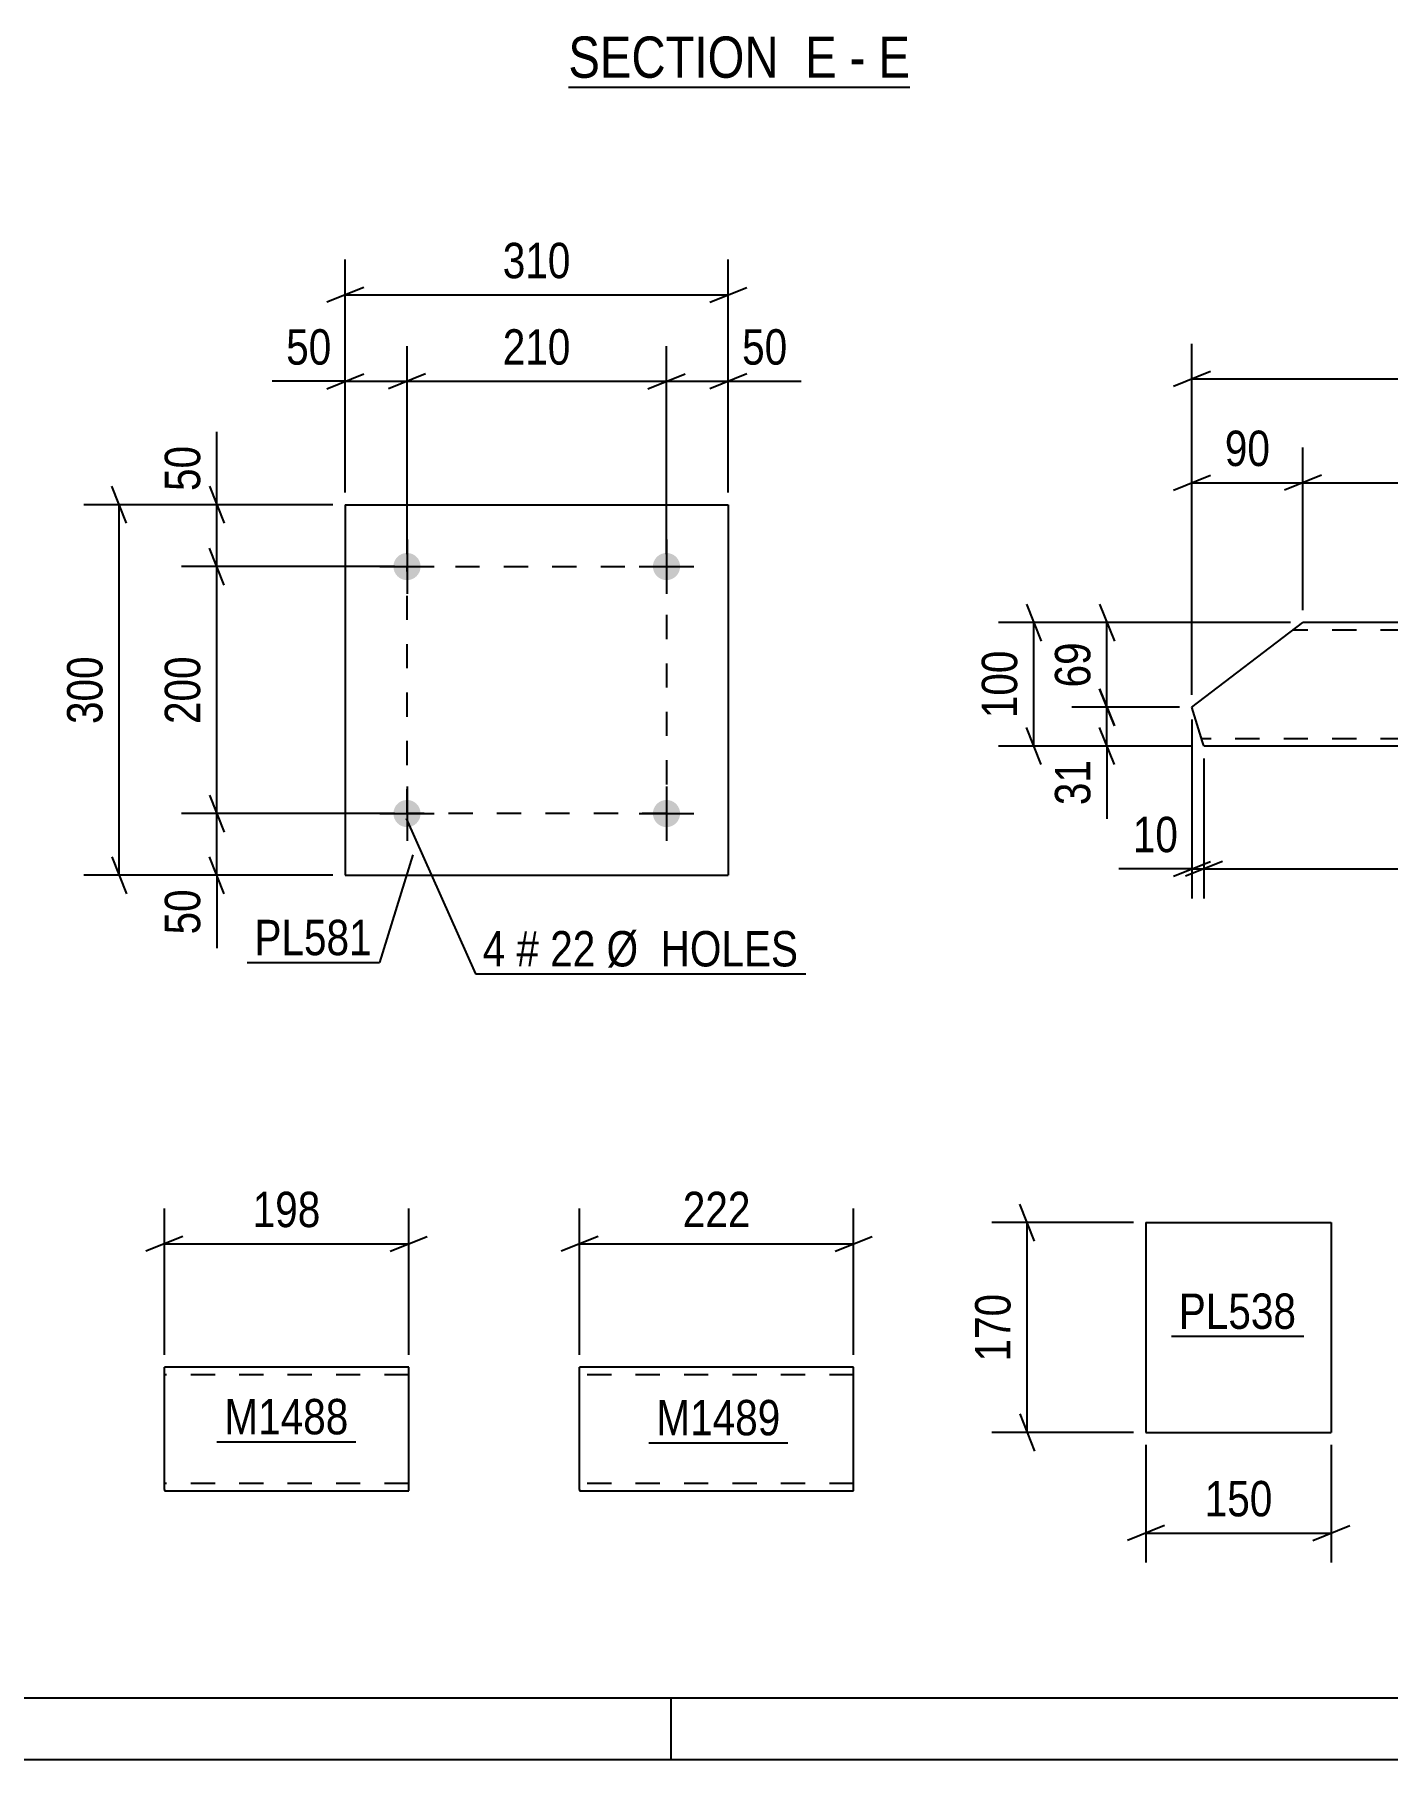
# Model space of a CAD drawing. Header units: millimetres. Extents: x 0 to 841, y 0 to 594.
# Drawn here: x 159.5 to 269, y 0 to 139.7 of the extents above; entities that cross this region are included whole.
import ezdxf

# ---------------------------------------------------------------- set-up
doc = ezdxf.new("R2010")
doc.units = ezdxf.units.MM
doc.linetypes.add('DXK_LINE_DOT2', pattern=[3.9198, 1.9599, -1.9599])
doc.styles.add('Arial Narrow', font='ARIALN.TTF', dxfattribs={"height": 0.2})

# ---------------------------------------------------------------- blocks, each defined once
blk = doc.blocks.new('Unknown-814521622-1135')
at = {"color": 5, "linetype": 'Continuous'}
for p, q in [((5, 5), (836, 5)), ((211, 0), (211, 5)), ((0, 0), (841, 0))]:
    blk.add_line(p, q, dxfattribs=at)
blk = doc.blocks.new('Unknown-814521622-15 - 6751')
at = {"color": 6, "linetype": 'Continuous'}
blk.add_line((202.69, 135.43), (230.33, 135.43), dxfattribs=at)
at = {"color": 0, "linetype": 'Continuous'}
for points in [[(220.8, 136.18), (220.8, 139.68), (202.69, 139.68), (202.69, 136.18)], [(224.4, 136.18), (224.4, 139.68), (221.85, 139.68), (221.85, 136.18)], [(226.73, 136.18), (226.73, 139.68), (225.45, 139.68), (225.45, 136.18)], [(230.33, 136.18), (230.33, 139.68), (227.78, 139.68), (227.78, 136.18)]]:
    blk.add_wipeout(points, dxfattribs=at)
at = {"color": 7, "linetype": 'Continuous', "style": 'Arial Narrow'}
for s, p in [('SECTION ', (202.69, 136.18)), ('E', (221.85, 136.18)), ('E', (227.78, 136.18)), ('-', (225.45, 136.18))]:
    blk.add_text(s, height=3.34, dxfattribs=at).set_placement(p)
blk = doc.blocks.new('Part-814521622-2175 - 2161')
at = {"color": 2, "linetype": 'Continuous'}
for p, q in [((249.43, 43.48), (249.43, 26.48)), ((249.43, 43.48), (264.43, 43.48)), ((264.43, 43.48), (264.43, 26.48)), ((249.43, 26.48), (264.43, 26.48))]:
    blk.add_line(p, q, dxfattribs=at)
blk = doc.blocks.new('Part-814521622-5952 - 5946')
at = {"color": 2, "linetype": 'Continuous'}
for p, q in [((253.15, 85.21), (262.14, 92.06)), ((282.14, 92.06), (262.14, 92.06)), ((308.21, 92.06), (282.24, 92.06)), ((308.21, 92.06), (309.59, 87.66)), ((309.59, 87.66), (302.24, 82.06)), ((254.02, 82.41), (253.15, 85.21)), ((254.1, 82.15), (254.02, 82.41)), ((254.13, 82.06), (254.1, 82.15)), ((282.14, 82.06), (254.13, 82.06)), ((302.24, 82.06), (282.24, 82.06))]:
    blk.add_line(p, q, dxfattribs=at)
at = {"color": 7, "linetype": 'DXK_LINE_DOT2'}
for p, q in [((282.14, 91.46), (261.36, 91.46)), ((308.4, 91.46), (282.24, 91.46)), ((253.93, 82.71), (253.9, 82.8)), ((282.14, 82.66), (253.94, 82.66)), ((303.03, 82.66), (282.24, 82.66))]:
    blk.add_line(p, q, dxfattribs=at)
blk = doc.blocks.new('Part-814521622-6247 - 6243')
at = {"color": 2, "linetype": 'Continuous'}
for p, q in [((169.99, 21.86), (169.99, 31.76)), ((189.77, 31.76), (169.99, 31.76)), ((189.77, 22.96), (189.77, 31.76)), ((189.77, 21.76), (189.77, 22.96)), ((169.99, 21.86), (169.99, 21.76)), ((169.99, 21.76), (189.77, 21.76))]:
    blk.add_line(p, q, dxfattribs=at)
at = {"color": 7, "linetype": 'DXK_LINE_DOT2'}
for p, q in [((189.77, 31.16), (169.99, 31.16)), ((169.99, 22.36), (169.99, 22.41)), ((189.77, 22.36), (169.99, 22.36)), ((189.77, 22.41), (189.77, 22.73)), ((189.77, 22.36), (189.77, 22.41))]:
    blk.add_line(p, q, dxfattribs=at)
blk = doc.blocks.new('Bolt-814521622-6302 - 6263')
at = {"linetype": 'Continuous'}
for points in [[(190.73, 76.6, -1), (188.53, 76.6, -1)], [(211.73, 76.6, -1), (209.53, 76.6, -1)]]:
    blk.add_hatch(color=1, dxfattribs=at).paths.add_polyline_path(points)
at = {"color": 1, "linetype": 'Continuous'}
for p, q in [((189.63, 78.8), (189.63, 74.4)), ((210.63, 78.8), (210.63, 74.4)), ((187.43, 76.6), (191.83, 76.6)), ((208.43, 76.6), (212.83, 76.6))]:
    blk.add_line(p, q, dxfattribs=at)
blk = doc.blocks.new('Bolt-814521622-6297 - 6263')
at = {"linetype": 'Continuous'}
for points in [[(190.73, 96.6, -1), (188.53, 96.6, -1)], [(211.73, 96.6, -1), (209.53, 96.6, -1)]]:
    blk.add_hatch(color=1, dxfattribs=at).paths.add_polyline_path(points)
at = {"color": 1, "linetype": 'Continuous'}
for p, q in [((189.63, 98.8), (189.63, 94.4)), ((210.63, 98.8), (210.63, 94.4)), ((187.43, 96.6), (191.83, 96.6)), ((208.43, 96.6), (212.83, 96.6))]:
    blk.add_line(p, q, dxfattribs=at)
blk = doc.blocks.new('Part-814521622-6307 - 6263')
at = {"color": 2, "linetype": 'Continuous'}
for p, q in [((184.63, 101.6), (184.63, 71.6)), ((184.63, 101.6), (215.63, 101.6)), ((215.63, 101.6), (215.63, 71.6)), ((184.63, 71.6), (215.63, 71.6))]:
    blk.add_line(p, q, dxfattribs=at)
blk = doc.blocks.new('Part-814521622-6477 - 6473')
at = {"color": 2, "linetype": 'Continuous'}
for p, q in [((203.6, 21.86), (203.6, 31.76)), ((225.77, 31.76), (203.6, 31.76)), ((225.77, 22.96), (225.77, 31.76)), ((225.77, 21.76), (225.77, 22.96)), ((203.6, 21.86), (203.6, 21.76)), ((203.6, 21.76), (225.77, 21.76))]:
    blk.add_line(p, q, dxfattribs=at)
at = {"color": 7, "linetype": 'DXK_LINE_DOT2'}
for p, q in [((225.77, 31.16), (203.6, 31.16)), ((203.6, 22.36), (203.6, 22.41)), ((225.77, 22.36), (203.6, 22.36)), ((225.77, 22.41), (225.77, 22.73)), ((225.77, 22.36), (225.77, 22.41))]:
    blk.add_line(p, q, dxfattribs=at)
blk = doc.blocks.new('Rectangle-814521622-6416 - 6263')
at = {"color": 1, "linetype": 'DXK_LINE_DOT2'}
blk.add_lwpolyline([(189.63, 96.6), (210.63, 96.6), (210.63, 76.6), (189.63, 76.6), (189.63, 96.6)], close=True, dxfattribs=at)
blk = doc.blocks.new('StraightDimension-814521622-2177 - 2161')
at = {"color": 7, "linetype": 'Continuous'}
for p, q in [((240.42, 41.98), (239.22, 44.98)), ((248.43, 43.48), (236.97, 43.48)), ((239.82, 26.48), (239.82, 43.48)), ((239.22, 27.98), (240.42, 24.98)), ((248.43, 26.48), (236.97, 26.48))]:
    blk.add_line(p, q, dxfattribs=at)
at = {"color": 0}
blk.add_wipeout([(239.07, 38.32), (234.87, 38.32), (234.87, 31.63), (239.07, 31.63)], dxfattribs=at)
at = {"color": 3, "style": 'Arial Narrow'}
blk.add_text('170', height=2.863, rotation=90.0002, dxfattribs=at).set_placement((238.47, 32.23))
blk = doc.blocks.new('StraightDimension-814521622-2188 - 2161')
at = {"color": 7, "linetype": 'Continuous'}
for p, q in [((249.43, 25.48), (249.43, 15.94)), ((264.43, 25.48), (264.43, 15.94)), ((250.93, 18.94), (247.93, 17.74)), ((249.43, 18.34), (264.43, 18.34)), ((262.93, 17.74), (265.93, 18.94))]:
    blk.add_line(p, q, dxfattribs=at)
at = {"color": 0}
blk.add_wipeout([(260.28, 19.09), (260.28, 23.29), (253.59, 23.29), (253.59, 19.09)], dxfattribs=at)
at = {"color": 3, "style": 'Arial Narrow'}
blk.add_text('150', height=2.863, dxfattribs=at).set_placement((254.19, 19.69))
blk = doc.blocks.new('StraightDimension-814521622-6008 - 5946')
at = {"color": 7, "linetype": 'Continuous'}
for p, q in [((253.15, 84.21), (253.15, 69.72)), ((254.13, 81.06), (254.13, 69.72)), ((251.65, 71.52), (254.65, 72.72)), ((255.63, 72.72), (252.63, 71.52)), ((253.15, 72.12), (247.24, 72.12)), ((253.15, 72.12), (247.24, 72.12)), ((253.15, 72.12), (254.13, 72.12))]:
    blk.add_line(p, q, dxfattribs=at)
at = {"color": 0}
blk.add_wipeout([(252.62, 72.87), (252.62, 77.07), (247.77, 77.07), (247.77, 72.87)], dxfattribs=at)
at = {"color": 3, "style": 'Arial Narrow'}
blk.add_text('10', height=2.863, dxfattribs=at).set_placement((248.37, 73.47))
blk = doc.blocks.new('StraightDimension-814521622-5984 - 5946')
at = {"color": 7, "linetype": 'Continuous'}
for p, q in [((254.13, 81.06), (254.13, 69.72)), ((302.24, 81.06), (302.24, 69.72)), ((255.63, 72.72), (252.63, 71.52)), ((300.74, 71.52), (303.74, 72.72)), ((254.13, 72.12), (302.24, 72.12))]:
    blk.add_line(p, q, dxfattribs=at)
at = {"color": 0}
blk.add_wipeout([(282.44, 72.87), (282.44, 77.07), (273.93, 77.07), (273.93, 72.87)], dxfattribs=at)
at = {"color": 3, "style": 'Arial Narrow'}
blk.add_text('3083', height=2.863, dxfattribs=at).set_placement((274.53, 73.47))
blk = doc.blocks.new('StraightDimension-814521622-6043 - 5946')
at = {"color": 7, "linetype": 'Continuous'}
for p, q in [((262.14, 93.06), (262.14, 106.24)), ((308.21, 93.06), (308.21, 106.24)), ((263.64, 103.99), (260.64, 102.79)), ((262.14, 103.39), (308.21, 103.39)), ((306.71, 102.79), (309.71, 103.99))]:
    blk.add_line(p, q, dxfattribs=at)
at = {"color": 0}
blk.add_wipeout([(289.43, 104.14), (289.43, 108.34), (280.92, 108.34), (280.92, 104.14)], dxfattribs=at)
at = {"color": 3, "style": 'Arial Narrow'}
blk.add_text('3063', height=2.863, dxfattribs=at).set_placement((281.52, 104.74))
blk = doc.blocks.new('StraightDimension-814521622-5955 - 5946')
at = {"color": 7, "linetype": 'Continuous'}
for p, q in [((253.15, 86.21), (253.15, 114.64)), ((309.59, 88.66), (309.59, 114.64)), ((254.65, 112.39), (251.65, 111.19)), ((253.15, 111.79), (309.59, 111.79)), ((308.09, 111.19), (311.09, 112.39))]:
    blk.add_line(p, q, dxfattribs=at)
at = {"color": 0}
blk.add_wipeout([(285.62, 112.54), (285.62, 116.74), (277.11, 116.74), (277.11, 112.54)], dxfattribs=at)
at = {"color": 3, "style": 'Arial Narrow'}
blk.add_text('3167', height=2.863, dxfattribs=at).set_placement((277.71, 113.14))
blk = doc.blocks.new('StraightDimension-814521622-6067 - 5946')
at = {"color": 7, "linetype": 'Continuous'}
for p, q in [((253.15, 86.21), (253.15, 106.24)), ((262.14, 93.06), (262.14, 106.24)), ((251.65, 102.79), (254.65, 103.99)), ((253.15, 103.39), (262.14, 103.39)), ((263.64, 103.99), (260.64, 102.79))]:
    blk.add_line(p, q, dxfattribs=at)
at = {"color": 0}
blk.add_wipeout([(260.07, 104.14), (260.07, 108.34), (255.22, 108.34), (255.22, 104.14)], dxfattribs=at)
at = {"color": 3, "style": 'Arial Narrow'}
blk.add_text('90', height=2.863, dxfattribs=at).set_placement((255.82, 104.74))
blk = doc.blocks.new('StraightDimension-814521622-6085 - 5946')
at = {"color": 7, "linetype": 'Continuous'}
for p, q in [((245.68, 86.71), (246.88, 83.71)), ((252.15, 85.21), (243.43, 85.21)), ((246.28, 82.06), (246.28, 85.21)), ((246.88, 80.56), (245.68, 83.56)), ((253.13, 82.06), (243.43, 82.06)), ((246.28, 82.06), (246.28, 76.16)), ((246.28, 82.06), (246.28, 76.16))]:
    blk.add_line(p, q, dxfattribs=at)
at = {"color": 0}
blk.add_wipeout([(245.53, 81.54), (241.33, 81.54), (241.33, 76.68), (245.53, 76.68)], dxfattribs=at)
at = {"color": 3, "style": 'Arial Narrow'}
blk.add_text('31', height=2.863, rotation=90.0002, dxfattribs=at).set_placement((244.93, 77.28))
blk = doc.blocks.new('StraightDimension-814521622-6109 - 5946')
at = {"color": 7, "linetype": 'Continuous'}
for p, q in [((245.68, 93.56), (246.88, 90.56)), ((261.14, 92.06), (243.43, 92.06)), ((246.28, 85.21), (246.28, 92.06)), ((246.88, 83.71), (245.68, 86.71)), ((252.15, 85.21), (243.43, 85.21))]:
    blk.add_line(p, q, dxfattribs=at)
at = {"color": 0}
blk.add_wipeout([(245.53, 91.06), (241.33, 91.06), (241.33, 86.21), (245.53, 86.21)], dxfattribs=at)
at = {"color": 3, "style": 'Arial Narrow'}
blk.add_text('69', height=2.863, rotation=90.0002, dxfattribs=at).set_placement((244.93, 86.81))
blk = doc.blocks.new('StraightDimension-814521622-6183 - 5946')
at = {"color": 7, "linetype": 'Continuous'}
for p, q in [((239.76, 93.56), (240.96, 90.56)), ((261.14, 92.06), (237.51, 92.06)), ((240.36, 82.06), (240.36, 92.06)), ((240.96, 80.56), (239.76, 83.56)), ((253.13, 82.06), (237.51, 82.06))]:
    blk.add_line(p, q, dxfattribs=at)
at = {"color": 0}
blk.add_wipeout([(239.61, 90.41), (235.41, 90.41), (235.41, 83.72), (239.61, 83.72)], dxfattribs=at)
at = {"color": 3, "style": 'Arial Narrow'}
blk.add_text('100', height=2.863, rotation=90.0002, dxfattribs=at).set_placement((239.01, 84.32))
blk = doc.blocks.new('StraightDimension-814521622-6249 - 6243')
at = {"color": 7, "linetype": 'Continuous'}
for p, q in [((169.99, 32.76), (169.99, 44.61)), ((189.77, 32.76), (189.77, 44.61)), ((171.49, 42.36), (168.49, 41.16)), ((188.27, 41.16), (191.27, 42.36)), ((169.99, 41.76), (189.77, 41.76))]:
    blk.add_line(p, q, dxfattribs=at)
at = {"color": 0}
blk.add_wipeout([(183.22, 42.51), (183.22, 46.71), (176.54, 46.71), (176.54, 42.51)], dxfattribs=at)
at = {"color": 3, "style": 'Arial Narrow'}
blk.add_text('198', height=2.863, dxfattribs=at).set_placement((177.14, 43.11))
blk = doc.blocks.new('StraightDimension-814521622-6309 - 6263')
at = {"color": 7, "linetype": 'Continuous'}
for p, q in [((184.63, 102.6), (184.63, 114.45)), ((189.63, 97.6), (189.63, 114.45)), ((183.13, 111), (186.13, 112.2)), ((191.13, 112.2), (188.13, 111)), ((184.63, 111.6), (178.72, 111.6)), ((184.63, 111.6), (178.72, 111.6)), ((184.63, 111.6), (189.63, 111.6))]:
    blk.add_line(p, q, dxfattribs=at)
at = {"color": 0}
blk.add_wipeout([(184.1, 112.35), (184.1, 116.55), (179.25, 116.55), (179.25, 112.35)], dxfattribs=at)
at = {"color": 3, "style": 'Arial Narrow'}
blk.add_text('50', height=2.863, dxfattribs=at).set_placement((179.85, 112.95))
blk = doc.blocks.new('StraightDimension-814521622-6322 - 6263')
at = {"color": 7, "linetype": 'Continuous'}
for p, q in [((189.63, 97.6), (189.63, 114.45)), ((210.63, 97.6), (210.63, 114.45)), ((191.13, 112.2), (188.13, 111)), ((209.13, 111), (212.13, 112.2)), ((189.63, 111.6), (210.63, 111.6))]:
    blk.add_line(p, q, dxfattribs=at)
at = {"color": 0}
blk.add_wipeout([(203.47, 112.35), (203.47, 116.55), (196.78, 116.55), (196.78, 112.35)], dxfattribs=at)
at = {"color": 3, "style": 'Arial Narrow'}
blk.add_text('210', height=2.863, dxfattribs=at).set_placement((197.38, 112.95))
blk = doc.blocks.new('StraightDimension-814521622-6338 - 6263')
at = {"color": 7, "linetype": 'Continuous'}
for p, q in [((210.63, 97.6), (210.63, 114.45)), ((215.63, 102.6), (215.63, 114.45)), ((209.13, 111), (212.13, 112.2)), ((217.13, 112.2), (214.13, 111)), ((210.63, 111.6), (215.63, 111.6)), ((215.63, 111.6), (221.53, 111.6)), ((215.63, 111.6), (221.53, 111.6))]:
    blk.add_line(p, q, dxfattribs=at)
at = {"color": 0}
blk.add_wipeout([(221.01, 112.35), (221.01, 116.55), (216.15, 116.55), (216.15, 112.35)], dxfattribs=at)
at = {"color": 3, "style": 'Arial Narrow'}
blk.add_text('50', height=2.863, dxfattribs=at).set_placement((216.75, 112.95))
blk = doc.blocks.new('StraightDimension-814521622-6352 - 6263')
at = {"color": 7, "linetype": 'Continuous'}
for p, q in [((184.63, 102.6), (184.63, 121.45)), ((215.63, 102.6), (215.63, 121.45)), ((186.13, 119.2), (183.13, 118)), ((214.13, 118), (217.13, 119.2)), ((184.63, 118.6), (215.63, 118.6))]:
    blk.add_line(p, q, dxfattribs=at)
at = {"color": 0}
blk.add_wipeout([(203.47, 119.35), (203.47, 123.55), (196.78, 123.55), (196.78, 119.35)], dxfattribs=at)
at = {"color": 3, "style": 'Arial Narrow'}
blk.add_text('310', height=2.863, dxfattribs=at).set_placement((197.38, 119.95))
blk = doc.blocks.new('StraightDimension-814521622-6363 - 6263')
at = {"color": 7, "linetype": 'Continuous'}
for p, q in [((166.93, 100.1), (165.73, 103.1)), ((183.63, 101.6), (163.48, 101.6)), ((166.33, 71.6), (166.33, 101.6)), ((165.73, 73.1), (166.93, 70.1)), ((183.63, 71.6), (163.48, 71.6))]:
    blk.add_line(p, q, dxfattribs=at)
at = {"color": 0}
blk.add_wipeout([(165.58, 89.94), (161.38, 89.94), (161.38, 83.25), (165.58, 83.25)], dxfattribs=at)
at = {"color": 3, "style": 'Arial Narrow'}
blk.add_text('300', height=2.863, rotation=90.0002, dxfattribs=at).set_placement((164.98, 83.85))
blk = doc.blocks.new('StraightDimension-814521622-6374 - 6263')
at = {"color": 7, "linetype": 'Continuous'}
for p, q in [((173.64, 78.1), (174.84, 75.1)), ((188.63, 76.6), (171.39, 76.6)), ((174.24, 71.6), (174.24, 76.6)), ((174.84, 70.1), (173.64, 73.1)), ((183.63, 71.6), (171.39, 71.6)), ((174.24, 71.6), (174.24, 65.69)), ((174.24, 71.6), (174.24, 65.69))]:
    blk.add_line(p, q, dxfattribs=at)
at = {"color": 0}
blk.add_wipeout([(173.49, 71.07), (169.29, 71.07), (169.29, 66.21), (173.49, 66.21)], dxfattribs=at)
at = {"color": 3, "style": 'Arial Narrow'}
blk.add_text('50', height=2.863, rotation=90.0002, dxfattribs=at).set_placement((172.89, 66.81))
blk = doc.blocks.new('StraightDimension-814521622-6387 - 6263')
at = {"color": 7, "linetype": 'Continuous'}
for p, q in [((174.84, 95.1), (173.64, 98.1)), ((188.63, 96.6), (171.39, 96.6)), ((174.24, 76.6), (174.24, 96.6)), ((173.64, 78.1), (174.84, 75.1)), ((188.63, 76.6), (171.39, 76.6))]:
    blk.add_line(p, q, dxfattribs=at)
at = {"color": 0}
blk.add_wipeout([(173.49, 89.94), (169.29, 89.94), (169.29, 83.25), (173.49, 83.25)], dxfattribs=at)
at = {"color": 3, "style": 'Arial Narrow'}
blk.add_text('200', height=2.863, rotation=90.0002, dxfattribs=at).set_placement((172.89, 83.85))
blk = doc.blocks.new('StraightDimension-814521622-6403 - 6263')
at = {"color": 7, "linetype": 'Continuous'}
for p, q in [((174.24, 101.6), (174.24, 107.5)), ((174.24, 101.6), (174.24, 107.5)), ((173.64, 103.1), (174.84, 100.1)), ((183.63, 101.6), (171.39, 101.6)), ((174.24, 96.6), (174.24, 101.6)), ((174.84, 95.1), (173.64, 98.1)), ((188.63, 96.6), (171.39, 96.6))]:
    blk.add_line(p, q, dxfattribs=at)
at = {"color": 0}
blk.add_wipeout([(173.49, 106.98), (169.29, 106.98), (169.29, 102.12), (173.49, 102.12)], dxfattribs=at)
at = {"color": 3, "style": 'Arial Narrow'}
blk.add_text('50', height=2.863, rotation=90.0002, dxfattribs=at).set_placement((172.89, 102.72))
blk = doc.blocks.new('StraightDimension-814521622-6479 - 6473')
at = {"color": 7, "linetype": 'Continuous'}
for p, q in [((203.6, 32.76), (203.6, 44.61)), ((225.77, 32.76), (225.77, 44.61)), ((205.1, 42.36), (202.1, 41.16)), ((224.27, 41.16), (227.27, 42.36)), ((203.6, 41.76), (225.77, 41.76))]:
    blk.add_line(p, q, dxfattribs=at)
at = {"color": 0}
blk.add_wipeout([(218.03, 42.51), (218.03, 46.71), (211.35, 46.71), (211.35, 42.51)], dxfattribs=at)
at = {"color": 3, "style": 'Arial Narrow'}
blk.add_text('222', height=2.863, dxfattribs=at).set_placement((211.95, 43.11))
blk = doc.blocks.new('Mark-814521622-2173 - 2161')
at = {"color": 0}
blk.add_wipeout([(261.6, 34.87), (261.6, 37.87), (252.09, 37.87), (252.09, 34.87)], dxfattribs=at)
blk.add_wipeout([(261.6, 34.87), (261.6, 37.87), (252.09, 37.87), (252.09, 34.87)], dxfattribs=at)
at = {"color": 30, "linetype": 'Continuous'}
blk.add_line((251.49, 34.27), (262.2, 34.27), dxfattribs=at)
at = {"color": 3, "style": 'Arial Narrow'}
blk.add_text('PL538', height=2.863, dxfattribs=at).set_placement((252.09, 34.87))
blk = doc.blocks.new('Mark-814521622-6245 - 6243')
at = {"color": 0}
blk.add_wipeout([(184.9, 26.33), (184.9, 29.33), (174.85, 29.33), (174.85, 26.33)], dxfattribs=at)
blk.add_wipeout([(184.9, 26.33), (184.9, 29.33), (174.85, 29.33), (174.85, 26.33)], dxfattribs=at)
at = {"color": 30, "linetype": 'Continuous'}
blk.add_line((174.25, 25.73), (185.5, 25.73), dxfattribs=at)
at = {"color": 3, "style": 'Arial Narrow'}
blk.add_text('M1488', height=2.863, dxfattribs=at).set_placement((174.85, 26.33))
blk = doc.blocks.new('Mark-814521622-6303 - 6263')
at = {"color": 0}
blk.add_wipeout([(186.79, 65.13), (186.79, 68.13), (177.28, 68.13), (177.28, 65.13)], dxfattribs=at)
blk.add_wipeout([(186.79, 65.13), (186.79, 68.13), (177.28, 68.13), (177.28, 65.13)], dxfattribs=at)
at = {"color": 30, "linetype": 'Continuous'}
for p in [(190.11, 73.26), (176.68, 64.53)]:
    blk.add_line(p, (187.39, 64.53), dxfattribs=at)
at = {"color": 3, "style": 'Arial Narrow'}
blk.add_text('PL581', height=2.863, dxfattribs=at).set_placement((177.28, 65.13))
blk = doc.blocks.new('MarkSet-814521622-6463 - 6263')
at = {"color": 0}
for points in [[(197.59, 64.22), (197.59, 67.22), (195.76, 67.22), (195.76, 64.22)], [(200.32, 64.22), (200.32, 67.22), (198.49, 67.22), (198.49, 64.22)], [(204.88, 64.22), (204.88, 67.22), (201.22, 67.22), (201.22, 64.22)], [(221.3, 64.22), (221.3, 67.22), (205.78, 67.22), (205.78, 64.22)]]:
    blk.add_wipeout(points, dxfattribs=at)
for points in [[(197.59, 64.22), (197.59, 67.22), (195.76, 67.22), (195.76, 64.22)], [(200.32, 64.22), (200.32, 67.22), (198.49, 67.22), (198.49, 64.22)], [(204.88, 64.22), (204.88, 67.22), (201.22, 67.22), (201.22, 64.22)], [(221.3, 64.22), (221.3, 67.22), (205.78, 67.22), (205.78, 64.22)]]:
    blk.add_wipeout(points, dxfattribs=at)
at = {"color": 7, "linetype": 'Continuous'}
for p, q in [((189.57, 76.2), (195.16, 63.62)), ((195.16, 63.62), (221.9, 63.62))]:
    blk.add_line(p, q, dxfattribs=at)
at = {"color": 3, "style": 'Arial Narrow'}
for s, height, p in [('4', 2.86, (195.76, 64.22)), ('#', 2.86, (198.49, 64.22)), ('22', 2.863, (201.22, 64.22)), ('Ø  HOLES', 2.863, (205.78, 64.22))]:
    blk.add_text(s, height=height, dxfattribs=at).set_placement(p)
blk = doc.blocks.new('Mark-814521622-6475 - 6473')
at = {"color": 0}
blk.add_wipeout([(219.86, 26.25), (219.86, 29.25), (209.81, 29.25), (209.81, 26.25)], dxfattribs=at)
blk.add_wipeout([(219.86, 26.25), (219.86, 29.25), (209.81, 29.25), (209.81, 26.25)], dxfattribs=at)
at = {"color": 30, "linetype": 'Continuous'}
blk.add_line((209.21, 25.65), (220.46, 25.65), dxfattribs=at)
at = {"color": 3, "style": 'Arial Narrow'}
blk.add_text('M1489', height=2.863, dxfattribs=at).set_placement((209.81, 26.25))

msp = doc.modelspace()

# ---------------------------------------------------------------- block references
for name in ['Unknown-814521622-1135', 'Part-814521622-6307 - 6263', 'Bolt-814521622-6297 - 6263', 'Rectangle-814521622-6416 - 6263', 'Part-814521622-5952 - 5946', 'Bolt-814521622-6302 - 6263', 'Part-814521622-2175 - 2161', 'Part-814521622-6247 - 6243', 'Part-814521622-6477 - 6473']:
    msp.add_blockref(name, (0, 0))

# ---------------------------------------------------------------- next in the draw order: block references
for name in ['Unknown-814521622-15 - 6751', 'StraightDimension-814521622-6309 - 6263', 'StraightDimension-814521622-6043 - 5946', 'StraightDimension-814521622-6008 - 5946', 'StraightDimension-814521622-6249 - 6243', 'StraightDimension-814521622-6479 - 6473', 'StraightDimension-814521622-2177 - 2161', 'Mark-814521622-2173 - 2161', 'Mark-814521622-6245 - 6243', 'Mark-814521622-6475 - 6473']:
    msp.add_blockref(name, (0, 0))

# ---------------------------------------------------------------- next in the draw order: block references
for name in ['StraightDimension-814521622-6322 - 6263', 'StraightDimension-814521622-5955 - 5946', 'StraightDimension-814521622-5984 - 5946', 'StraightDimension-814521622-2188 - 2161']:
    msp.add_blockref(name, (0, 0))

# ---------------------------------------------------------------- next in the draw order: block references
for name in ['StraightDimension-814521622-6338 - 6263', 'StraightDimension-814521622-6067 - 5946']:
    msp.add_blockref(name, (0, 0))

# ---------------------------------------------------------------- next in the draw order: block references
for name in ['StraightDimension-814521622-6352 - 6263', 'StraightDimension-814521622-6085 - 5946']:
    msp.add_blockref(name, (0, 0))

# ---------------------------------------------------------------- next in the draw order: block references
for name in ['StraightDimension-814521622-6363 - 6263', 'StraightDimension-814521622-6109 - 5946']:
    msp.add_blockref(name, (0, 0))

# ---------------------------------------------------------------- next in the draw order: block references
for name in ['StraightDimension-814521622-6183 - 5946', 'StraightDimension-814521622-6374 - 6263']:
    msp.add_blockref(name, (0, 0))

# ---------------------------------------------------------------- next in the draw order: block references
for name in ['StraightDimension-814521622-6387 - 6263', 'Mark-814521622-6303 - 6263']:
    msp.add_blockref(name, (0, 0))

# ---------------------------------------------------------------- next in the draw order: block references
for name in ['StraightDimension-814521622-6403 - 6263', 'MarkSet-814521622-6463 - 6263']:
    msp.add_blockref(name, (0, 0))

doc.saveas('drawing.dxf')
